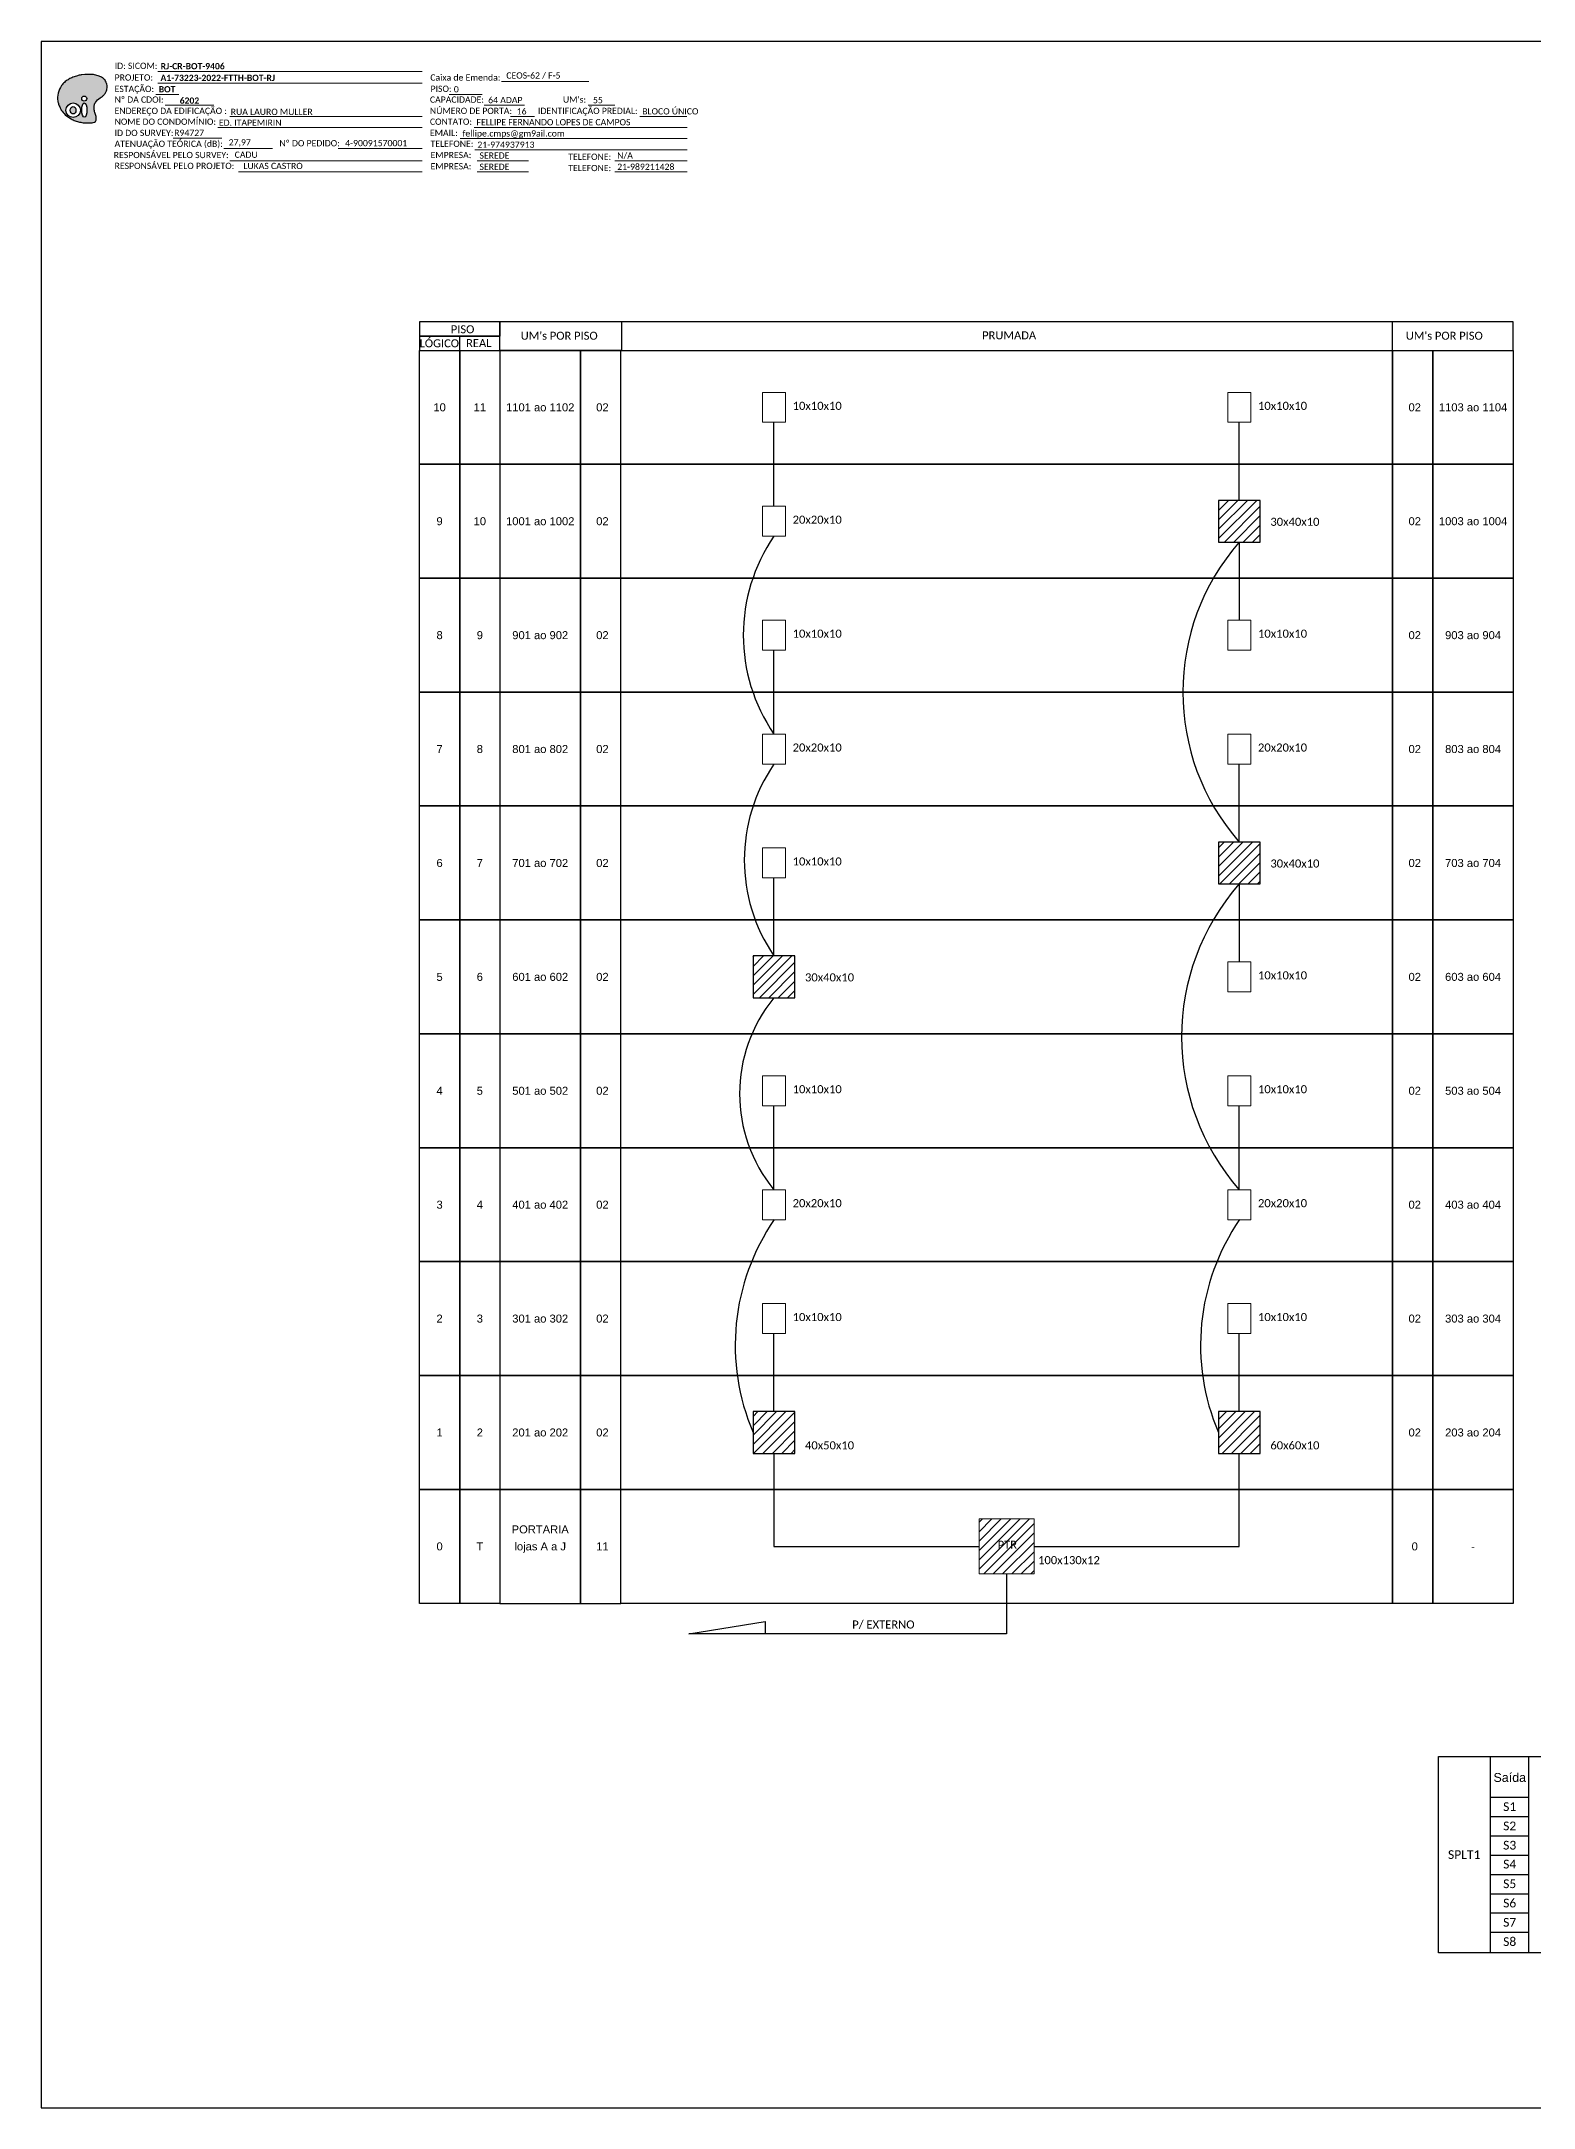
# Model space of a CAD drawing. Extents: x -89 to 1725, y 705 to 1299.
# Drawn here: x 887 to 1316, y 705 to 1299 of the extents above; entities that cross this region are included whole.
import ezdxf
from ezdxf.enums import TextEntityAlignment as Align

# ---------------------------------------------------------------- set-up
doc = ezdxf.new("R2010")
doc.units = 0
doc.styles.add('ARIAL', font='arial.ttf')
doc.styles.add('WMF-Calibri0', font='calibri.ttf')
doc.styles.add('WMF-Calibri1', font='calibrib.ttf')
pattern_1 = [(45, (104.3096, 48.7563), (-1.3470384, 1.3470384), [])]

# ---------------------------------------------------------------- blocks, each defined once
blk = doc.blocks.new('OI')
h = blk.add_hatch(color=40)
edge = h.paths.add_edge_path()
edge.add_spline(control_points=[(4.35, -0.67), (3.92, -0.99), (3.26, -1.5), (2.81, -2.59), (2.9, -3.5), (3.06, -4.27), (3.31, -4.85), (3.37, -5.39), (3.4, -5.88), (3.2, -6.4), (2.54, -6.61), (1.65, -6.63), (0.55, -6.67), (-0.56, -6.42), (-1.61, -6.14), (-2.77, -5.61), (-3.92, -4.77), (-4.89, -3.7), (-5.34, -2.65), (-5.6, -1.94), (-5.85, -0.96), (-5.71, 0.47), (-5.1, 2.02), (-4.14, 3.02), (-3.3, 3.61), (-2.37, 4.16), (-1.36, 4.44), (-0.56, 4.7), (0.79, 4.85), (2.24, 4.97), (3.79, 4.57), (4.67, 4.21), (5.44, 3.65), (5.76, 2.99), (6.03, 2.21), (6.01, 1.46), (5.72, 0.64), (5.31, 0.08), (4.88, -0.38), (4.51, -0.55), (4.35, -0.67)], knot_values=[0, 0, 0, 0, 1.60434, 2.417191, 3.427595, 4.282808, 4.776746, 5.304182, 5.888771, 6.258406, 6.858137, 7.79129, 8.986195, 10.124242, 11.187857, 12.242908, 13.953784, 15.414161, 16.515391, 17.349188, 17.675853, 19.552021, 21.515531, 22.568638, 23.63245, 24.621084, 25.782718, 26.745347, 27.142653, 29.870543, 31.004649, 31.921532, 32.709589, 33.801391, 34.042471, 35.192333, 35.971461, 36.628871, 37.254359, 37.836911, 37.836911, 37.836911, 37.836911], degree=3, periodic=0)
h.paths.add_polyline_path([(1.13, -0.87, -1), (-0.04, -0.87, -1)], flags=16)
edge = h.paths.add_edge_path(flags=16)
edge.add_ellipse((0.56, -3.59), major_axis=(-0.02, 1.71), ratio=0.361305, start_angle=0, end_angle=360)
h.paths.add_polyline_path([(-0.36, -3.62, -1), (-3.8, -3.62, -1)], flags=16)
edge = h.paths.add_edge_path(flags=0)
edge.add_ellipse((-2.08, -3.62), major_axis=(0, 0.885), ratio=0.758294, start_angle=0, end_angle=360)
at = {"color": 40}
for centre, radius in [((-2.08, -3.62), 1.72), ((0.54, -0.87), 0.587)]:
    blk.add_circle(centre, radius, dxfattribs=at)
blk.add_ellipse((-2.08, -3.62), major_axis=(0, 0.885), ratio=0.758294, start_param=-3.141592653589792, end_param=3.141592653589792, dxfattribs=at)
blk.add_ellipse((0.56, -3.59), major_axis=(-0.02, 1.71), ratio=0.361305, dxfattribs=at)
at = {"color": 40, "start_tangent": (-0.800898, -0.598801), "end_tangent": (-0.800898, -0.598801)}
blk.add_spline([(4.35, -0.67), (3.2, -1.78), (2.9, -2.54), (2.92, -3.55), (3.12, -4.38), (3.28, -4.85), (3.37, -5.37), (3.35, -5.95), (3.2, -6.29), (2.66, -6.55), (1.73, -6.63), (0.54, -6.62), (-0.58, -6.41), (-1.6, -6.11), (-2.56, -5.67), (-3.95, -4.67), (-4.89, -3.56), (-5.37, -2.56), (-5.64, -1.78), (-5.72, -1.46), (-5.63, 0.42), (-4.84, 2.22), (-4.13, 2.99), (-3.27, 3.62), (-2.4, 4.09), (-1.3, 4.47), (-0.37, 4.72), (0.02, 4.77), (2.75, 4.8), (3.85, 4.53), (4.69, 4.16), (5.31, 3.68), (5.85, 2.73), (5.93, 2.5), (5.94, 1.35), (5.67, 0.62), (5.29, 0.08), (4.84, -0.36), (4.35, -0.67)], degree=3, dxfattribs=at)
blk = doc.blocks.new('CARIMBO')
at = {"color": 7, "lineweight": 0}
for points in [[(35.66, -16.79), (111.64, -16.79)], [(134.48, -16.3), (159.61, -16.3)], [(35.15, -20.06), (41.7, -20.06)], [(37.81, -23.14), (51.75, -23.14)], [(119.43, -20.02), (128.92, -20.02)], [(129.48, -23.14), (141.1, -23.14)], [(159.42, -23.14), (167.09, -23.14)], [(52.97, -29.48), (111.64, -29.48)], [(56.38, -26.37), (111.64, -26.37)], [(126.6, -29.48), (187.83, -29.48)], [(137.07, -26.37), (144.01, -26.37)], [(174.24, -26.37), (187.8, -26.37)], [(40.13, -32.55), (54.07, -32.55)], [(54.67, -35.52), (68.61, -35.52)], [(122.56, -32.72), (187.83, -32.72)], [(56.38, -39.07), (111.64, -39.07)], [(126.84, -35.96), (187.83, -35.96)], [(127.45, -39.07), (142.25, -39.07)], [(167.06, -39.07), (187.83, -39.07)], [(58.87, -42.31), (111.64, -42.31)], [(127.45, -42.31), (142.25, -42.31)], [(167.06, -42.31), (187.83, -42.31)]]:
    blk.add_lwpolyline(points, dxfattribs=at)
at = {"color": 7, "xscale": 1.213923925163967, "yscale": 1.213923925163967, "zscale": 1.213923925163967, "rotation": 0.1532896023949059}
blk.add_blockref('OI', (13.86, -20.16), dxfattribs=at)
at = {"color": 7, "lineweight": 0, "style": 'WMF-Calibri0'}
for s, height, p in [('PROJETO:', 1.793, (23.26, -16.04)), ('ESTAÇÃO:', 1.793, (23.26, -19.32)), ('Caixa de Emenda:', 1.7927, (114.02, -16.04)), ('PISO:', 1.793, (114.09, -19.28)), ('ENDEREÇO DA EDIFICAÇÃO :', 1.7927, (23.26, -25.63)), ('Nº DA CDOI:', 1.7927, (23.26, -22.39)), ('CAPACIDADE:', 1.7927, (113.91, -22.39)), ('NÚMERO DE PORTA:', 1.7927, (113.91, -25.63)), ('IDENTIFICAÇÃO PREDIAL:', 1.7927, (144.99, -25.63)), ("UM's:", 1.793, (152.15, -22.39)), ('NOME DO CONDOMÍNIO:', 1.7927, (23.26, -28.74)), ('CONTATO:', 1.793, (113.91, -28.74)), ('ATENUAÇÃO TEÓRICA (dB):', 1.7927, (23.26, -35.09)), ('ID DO SURVEY:', 1.7927, (23.26, -31.97)), ('EMAIL:', 1.793, (113.91, -31.97)), ('TELEFONE:', 1.793, (114.09, -35.09)), ('RESPONSÁVEL PELO SURVEY:', 1.7927, (23.02, -38.32)), ('RESPONSÁVEL PELO PROJETO:', 1.7927, (23.26, -41.44)), ('EMPRESA:', 1.793, (114.09, -38.32)), ('EMPRESA:', 1.793, (114.09, -41.56)), ('TELEFONE:', 1.793, (153.7, -38.83)), ('TELEFONE:', 1.793, (153.7, -42.06))]:
    blk.add_text(s, height=height, dxfattribs=at).set_placement(p)
at = {"color": 7, "lineweight": 0, "flags": 8}
for tag, p, style in [('EST', (35.94, -19.41), 'WMF-Calibri1'), ('PROJ', (36.46, -16.13), 'WMF-Calibri1'), ('PISO_PTR', (120.78, -19.42), 'WMF-Calibri0'), ('CEOS-XX', (135.87, -15.46), 'WMF-Calibri0'), ('CAPAC.', (130.66, -22.52), 'WMF-Calibri0'), ("UC'S", (160.78, -22.54), 'WMF-Calibri0'), ('NOME_DO_COND.', (53.23, -29.02), 'WMF-Calibri0'), ('LOGRADOURO', (56.65, -25.91), 'WMF-Calibri0'), ('NOME_DO_CONTATO', (127.3, -28.89), 'WMF-Calibri0'), ('N°', (138.85, -25.77), 'WMF-Calibri0'), ('N°PREDIO', (174.94, -25.77), 'WMF-Calibri0'), ('_ID_', (40.39, -31.94), 'WMF-Calibri0'), ('O_POTEN', (56.06, -34.68), 'WMF-Calibri0'), ('EMAIL', (123.26, -32.12), 'WMF-Calibri0'), ('TELEFONE', (127.55, -35.36), 'WMF-Calibri0'), ('RES_SURVEY', (57.78, -38.23), 'WMF-Calibri0'), ('RES_PROJ', (60.27, -41.47), 'WMF-Calibri0'), ('EMP_RESP_SURVEY', (128.16, -38.47), 'WMF-Calibri0'), ('EMP_RESP_PROJ', (128.16, -41.71), 'WMF-Calibri0'), ('CONT_RESP_SURVEY', (167.76, -38.47), 'WMF-Calibri0'), ('CONT_RESP_PROJ', (167.76, -41.71), 'WMF-Calibri0')]:
    blk.add_attdef(tag, p, '', height=1.79, dxfattribs=dict(at, style=style))
at = {"color": 7, "lineweight": 0, "style": 'WMF-Calibri1', "flags": 8}
blk.add_attdef("N° CDO'S", text='', height=1.79, dxfattribs=at).set_placement((44.78, -22.68), align=Align.CENTER)

msp = doc.modelspace()

# ---------------------------------------------------------------- hatches: boundary and pattern name
h = msp.add_hatch()
h.set_pattern_fill('ANSI31', color=1, scale=0.6)
h.set_pattern_definition(pattern_1)
h.paths.add_polyline_path([(1225.09, 1155.07), (1237.09, 1155.07), (1237.09, 1167.07), (1225.09, 1167.07)])
h = msp.add_hatch()
h.set_pattern_fill('ANSI31', color=1, scale=0.6)
h.set_pattern_definition(pattern_1)
h.paths.add_polyline_path([(1225.09, 1056.83), (1237.09, 1056.83), (1237.09, 1068.83), (1225.09, 1068.83)])
h = msp.add_hatch()
h.set_pattern_fill('ANSI31', color=1, scale=0.6)
h.set_pattern_definition(pattern_1)
h.paths.add_polyline_path([(1091.31, 1024.09), (1103.31, 1024.09), (1103.31, 1036.09), (1091.31, 1036.09)])
h = msp.add_hatch()
h.set_pattern_fill('ANSI31', color=1, scale=0.6)
h.set_pattern_definition(pattern_1)
h.paths.add_polyline_path([(1091.31, 893.12), (1103.31, 893.12), (1103.31, 905.12), (1091.31, 905.12)])
h = msp.add_hatch()
h.set_pattern_fill('ANSI31', color=1, scale=0.6)
h.set_pattern_definition(pattern_1)
h.paths.add_polyline_path([(1225.09, 893.12), (1237.09, 893.12), (1237.09, 905.12), (1225.09, 905.12)])
h = msp.add_hatch()
h.set_pattern_fill('ANSI31', color=1, scale=0.6)
h.set_pattern_definition([(45, (686.1186, 3506.6823), (-1.3470384, 1.3470384), [])])
h.paths.add_polyline_path([(1172.1, 874.27), (1156.3, 874.27), (1156.3, 858.47), (1172.1, 858.47)])
h.paths.add_polyline_path([(1161.03, 865.1), (1167.84, 865.1), (1167.84, 868.58), (1161.03, 868.58)], flags=24)

# ---------------------------------------------------------------- linework, layer by layer
for p, q in [((1288.35, 805.94), (1560.29, 805.94)), ((1288.35, 749.5), (1288.35, 805.94)), ((1303.24, 805.94), (1303.24, 749.5)), ((1314.24, 805.94), (1314.24, 749.5)), ((1303.24, 794.24), (1314.24, 794.24)), ((1303.24, 788.7), (1314.24, 788.7)), ((1303.24, 783.16), (1314.24, 783.16)), ((1303.24, 777.61), (1314.24, 777.61)), ((1303.24, 772.07), (1314.24, 772.07)), ((1303.24, 766.53), (1314.24, 766.53)), ((1303.24, 760.99), (1314.24, 760.99)), ((1303.24, 755.44), (1314.24, 755.44)), ((1560.29, 749.5), (1288.35, 749.5))]:
    msp.add_line(p, q)
for points in [[(886.68, 705.02), (1725.25, 705.02), (1725.25, 1299.02), (886.68, 1299.02), (886.68, 705.02)], [(1018.54, 1210.18), (1309.86, 1210.18), (1309.86, 1218.41), (1018.54, 1218.41), (1018.54, 1218.41), (1018.54, 1214.29)], [(1053.59, 1210.18), (1053.59, 1218.41)], [(1275.13, 1210.18), (1275.13, 1218.41)], [(1006.96, 1210.18), (1006.96, 1214.29)]]:
    msp.add_lwpolyline(points)
at = {"color": 7, "lineweight": 0}
for points in [[(920.18, 1290.33), (996.16, 1290.33)], [(971.99, 1268.26), (996.14, 1268.26)]]:
    msp.add_lwpolyline(points, dxfattribs=at)
for points in [[(995.39, 1214.29), (1018.54, 1214.29), (1018.54, 1218.41), (995.39, 1218.41)], [(995.39, 1210.18), (1018.54, 1210.18), (1018.54, 1214.29), (995.39, 1214.29)], [(995.39, 1210.18), (1006.96, 1210.18), (1006.96, 1177.44), (995.39, 1177.44)], [(1006.96, 1210.18), (1018.54, 1210.18), (1018.54, 1177.44), (1006.96, 1177.44)], [(1006.96, 1210.18), (1018.54, 1210.18), (1018.54, 1177.44), (1006.96, 1177.44)], [(1041.68, 1210.18), (1018.54, 1210.18), (1018.54, 1177.44), (1041.68, 1177.44)], [(1053.25, 1210.18), (1041.68, 1210.18), (1041.68, 1177.44), (1053.25, 1177.44)], [(1053.25, 1210.18), (1275.15, 1210.18), (1275.15, 1177.44), (1053.25, 1177.44)], [(1275.15, 1210.18), (1286.72, 1210.18), (1286.72, 1177.44), (1275.15, 1177.44)], [(1286.72, 1210.18), (1309.86, 1210.18), (1309.86, 1177.44), (1286.72, 1177.44)], [(995.39, 1177.44), (1006.96, 1177.44), (1006.96, 1144.69), (995.39, 1144.69)], [(1006.96, 1177.44), (1018.54, 1177.44), (1018.54, 1144.69), (1006.96, 1144.69)], [(1006.96, 1177.44), (1018.54, 1177.44), (1018.54, 1144.69), (1006.96, 1144.69)], [(1041.68, 1177.44), (1018.54, 1177.44), (1018.54, 1144.69), (1041.68, 1144.69)], [(1053.25, 1177.44), (1041.68, 1177.44), (1041.68, 1144.69), (1053.25, 1144.69)], [(1053.25, 1177.44), (1275.15, 1177.44), (1275.15, 1144.69), (1053.25, 1144.69)], [(1275.15, 1177.44), (1286.72, 1177.44), (1286.72, 1144.69), (1275.15, 1144.69)], [(1286.72, 1177.44), (1309.86, 1177.44), (1309.86, 1144.69), (1286.72, 1144.69)], [(995.39, 1144.69), (1006.96, 1144.69), (1006.96, 1111.95), (995.39, 1111.95)], [(1006.96, 1144.69), (1018.54, 1144.69), (1018.54, 1111.95), (1006.96, 1111.95)], [(1006.96, 1144.69), (1018.54, 1144.69), (1018.54, 1111.95), (1006.96, 1111.95)], [(1041.68, 1144.69), (1018.54, 1144.69), (1018.54, 1111.95), (1041.68, 1111.95)], [(1053.25, 1144.69), (1041.68, 1144.69), (1041.68, 1111.95), (1053.25, 1111.95)], [(1053.25, 1144.69), (1275.15, 1144.69), (1275.15, 1111.95), (1053.25, 1111.95)], [(1275.15, 1144.69), (1286.72, 1144.69), (1286.72, 1111.95), (1275.15, 1111.95)], [(1286.72, 1144.69), (1309.86, 1144.69), (1309.86, 1111.95), (1286.72, 1111.95)], [(995.39, 1111.95), (1006.96, 1111.95), (1006.96, 1079.21), (995.39, 1079.21)], [(1006.96, 1111.95), (1018.54, 1111.95), (1018.54, 1079.21), (1006.96, 1079.21)], [(1006.96, 1111.95), (1018.54, 1111.95), (1018.54, 1079.21), (1006.96, 1079.21)], [(1041.68, 1111.95), (1018.54, 1111.95), (1018.54, 1079.21), (1041.68, 1079.21)], [(1053.25, 1111.95), (1041.68, 1111.95), (1041.68, 1079.21), (1053.25, 1079.21)], [(1053.25, 1111.95), (1275.15, 1111.95), (1275.15, 1079.21), (1053.25, 1079.21)], [(1275.15, 1111.95), (1286.72, 1111.95), (1286.72, 1079.21), (1275.15, 1079.21)], [(1286.72, 1111.95), (1309.86, 1111.95), (1309.86, 1079.21), (1286.72, 1079.21)], [(995.39, 1079.21), (1006.96, 1079.21), (1006.96, 1046.46), (995.39, 1046.46)], [(1006.96, 1079.21), (1018.54, 1079.21), (1018.54, 1046.46), (1006.96, 1046.46)], [(1006.96, 1079.21), (1018.54, 1079.21), (1018.54, 1046.46), (1006.96, 1046.46)], [(1041.68, 1079.21), (1018.54, 1079.21), (1018.54, 1046.46), (1041.68, 1046.46)], [(1053.25, 1079.21), (1041.68, 1079.21), (1041.68, 1046.46), (1053.25, 1046.46)], [(1053.25, 1079.21), (1275.15, 1079.21), (1275.15, 1046.46), (1053.25, 1046.46)], [(1275.15, 1079.21), (1286.72, 1079.21), (1286.72, 1046.46), (1275.15, 1046.46)], [(1286.72, 1079.21), (1309.86, 1079.21), (1309.86, 1046.46), (1286.72, 1046.46)], [(995.39, 1046.46), (1006.96, 1046.46), (1006.96, 1013.72), (995.39, 1013.72)], [(1006.96, 1046.46), (1018.54, 1046.46), (1018.54, 1013.72), (1006.96, 1013.72)], [(1006.96, 1046.46), (1018.54, 1046.46), (1018.54, 1013.72), (1006.96, 1013.72)], [(1041.68, 1046.46), (1018.54, 1046.46), (1018.54, 1013.72), (1041.68, 1013.72)], [(1053.25, 1046.46), (1041.68, 1046.46), (1041.68, 1013.72), (1053.25, 1013.72)], [(1053.25, 1046.46), (1275.15, 1046.46), (1275.15, 1013.72), (1053.25, 1013.72)], [(1275.15, 1046.46), (1286.72, 1046.46), (1286.72, 1013.72), (1275.15, 1013.72)], [(1286.72, 1046.46), (1309.86, 1046.46), (1309.86, 1013.72), (1286.72, 1013.72)], [(995.39, 1013.72), (1006.96, 1013.72), (1006.96, 980.97), (995.39, 980.97)], [(1006.96, 1013.72), (1018.54, 1013.72), (1018.54, 980.97), (1006.96, 980.97)], [(1006.96, 1013.72), (1018.54, 1013.72), (1018.54, 980.97), (1006.96, 980.97)], [(1041.68, 1013.72), (1018.54, 1013.72), (1018.54, 980.97), (1041.68, 980.97)], [(1053.25, 1013.72), (1041.68, 1013.72), (1041.68, 980.97), (1053.25, 980.97)], [(1053.25, 1013.72), (1275.15, 1013.72), (1275.15, 980.97), (1053.25, 980.97)], [(1275.15, 1013.72), (1286.72, 1013.72), (1286.72, 980.97), (1275.15, 980.97)], [(1286.72, 1013.72), (1309.86, 1013.72), (1309.86, 980.97), (1286.72, 980.97)], [(995.39, 980.97), (1006.96, 980.97), (1006.96, 948.23), (995.39, 948.23)], [(1006.96, 980.97), (1018.54, 980.97), (1018.54, 948.23), (1006.96, 948.23)], [(1006.96, 980.97), (1018.54, 980.97), (1018.54, 948.23), (1006.96, 948.23)], [(1041.68, 980.97), (1018.54, 980.97), (1018.54, 948.23), (1041.68, 948.23)], [(1053.25, 980.97), (1041.68, 980.97), (1041.68, 948.23), (1053.25, 948.23)], [(1053.25, 980.97), (1275.15, 980.97), (1275.15, 948.23), (1053.25, 948.23)], [(1275.15, 980.97), (1286.72, 980.97), (1286.72, 948.23), (1275.15, 948.23)], [(1286.72, 980.97), (1309.86, 980.97), (1309.86, 948.23), (1286.72, 948.23)], [(995.39, 948.23), (1006.96, 948.23), (1006.96, 915.49), (995.39, 915.49)], [(1006.96, 948.23), (1018.54, 948.23), (1018.54, 915.49), (1006.96, 915.49)], [(1006.96, 948.23), (1018.54, 948.23), (1018.54, 915.49), (1006.96, 915.49)], [(1041.68, 948.23), (1018.54, 948.23), (1018.54, 915.49), (1041.68, 915.49)], [(1053.25, 948.23), (1041.68, 948.23), (1041.68, 915.49), (1053.25, 915.49)], [(1053.25, 948.23), (1275.15, 948.23), (1275.15, 915.49), (1053.25, 915.49)], [(1275.15, 948.23), (1286.72, 948.23), (1286.72, 915.49), (1275.15, 915.49)], [(1286.72, 948.23), (1309.86, 948.23), (1309.86, 915.49), (1286.72, 915.49)], [(995.39, 915.49), (1006.96, 915.49), (1006.96, 882.74), (995.39, 882.74)], [(1006.96, 915.49), (1018.54, 915.49), (1018.54, 882.74), (1006.96, 882.74)], [(1006.96, 915.49), (1018.54, 915.49), (1018.54, 882.74), (1006.96, 882.74)], [(1041.68, 915.49), (1018.54, 915.49), (1018.54, 882.74), (1041.68, 882.74)], [(1053.25, 915.49), (1041.68, 915.49), (1041.68, 882.74), (1053.25, 882.74)], [(1053.25, 915.49), (1275.15, 915.49), (1275.15, 882.74), (1053.25, 882.74)], [(1275.15, 915.49), (1286.72, 915.49), (1286.72, 882.74), (1275.15, 882.74)], [(1286.72, 915.49), (1309.86, 915.49), (1309.86, 882.74), (1286.72, 882.74)], [(995.39, 882.74), (1006.96, 882.74), (1006.96, 850), (995.39, 850)], [(1006.96, 882.74), (1018.54, 882.74), (1018.54, 850), (1006.96, 850)], [(1006.96, 882.74), (1018.54, 882.74), (1018.54, 850), (1006.96, 850)], [(1041.68, 882.74), (1018.54, 882.74), (1018.54, 850), (1041.68, 850)], [(1053.25, 882.74), (1041.68, 882.74), (1041.68, 850), (1053.25, 850)], [(1053.25, 882.74), (1275.15, 882.74), (1275.15, 850), (1053.25, 850)], [(1275.15, 882.74), (1286.72, 882.74), (1286.72, 850), (1275.15, 850)], [(1286.72, 882.74), (1309.86, 882.74), (1309.86, 850), (1286.72, 850)]]:
    msp.add_lwpolyline(points, close=True)
at = {"color": 0, "lineweight": 0}
for points in [[(1094, 1198.12), (1100.62, 1198.12), (1100.62, 1189.5), (1094, 1189.5)], [(1227.78, 1198.12), (1234.4, 1198.12), (1234.4, 1189.5), (1227.78, 1189.5)], [(1094, 1165.38), (1100.62, 1165.38), (1100.62, 1156.76), (1094, 1156.76)], [(1094, 1132.63), (1100.62, 1132.63), (1100.62, 1124.01), (1094, 1124.01)], [(1227.78, 1132.63), (1234.4, 1132.63), (1234.4, 1124.01), (1227.78, 1124.01)], [(1094, 1099.89), (1100.62, 1099.89), (1100.62, 1091.27), (1094, 1091.27)], [(1227.78, 1099.89), (1234.4, 1099.89), (1234.4, 1091.27), (1227.78, 1091.27)], [(1094, 1067.14), (1100.62, 1067.14), (1100.62, 1058.52), (1094, 1058.52)], [(1227.78, 1034.4), (1234.4, 1034.4), (1234.4, 1025.78), (1227.78, 1025.78)], [(1094, 1001.66), (1100.62, 1001.66), (1100.62, 993.04), (1094, 993.04)], [(1227.78, 1001.66), (1234.4, 1001.66), (1234.4, 993.04), (1227.78, 993.04)], [(1094, 968.91), (1100.62, 968.91), (1100.62, 960.29), (1094, 960.29)], [(1227.78, 968.91), (1234.4, 968.91), (1234.4, 960.29), (1227.78, 960.29)], [(1094, 936.17), (1100.62, 936.17), (1100.62, 927.55), (1094, 927.55)], [(1227.78, 936.17), (1234.4, 936.17), (1234.4, 927.55), (1227.78, 927.55)]]:
    msp.add_lwpolyline(points, close=True, dxfattribs=at)
at = {"color": 3, "ltscale": 0.5}
for points in [[(1097.31, 1165.38), (1097.31, 1189.5)], [(1231.09, 1167.07), (1231.09, 1189.5)], [(1231.09, 1155.07), (1231.09, 1132.63)], [(1097.31, 1099.89), (1097.31, 1124.01)], [(1231.09, 1068.83), (1231.09, 1091.27)], [(1097.31, 1036.09), (1097.31, 1058.52)], [(1231.09, 1056.83), (1231.09, 1034.4)], [(1097.31, 968.91), (1097.31, 993.04)], [(1231.09, 968.91), (1231.09, 993.04)], [(1097.31, 905.12), (1097.31, 927.55)], [(1231.09, 905.12), (1231.09, 927.55)], [(1097.31, 893.12), (1097.31, 866.37), (1156.3, 866.37)], [(1172.1, 866.37), (1231.09, 866.37), (1231.09, 893.12)], [(1164.2, 858.47), (1164.2, 841.26), (1072.81, 841.26), (1094.81, 844.76), (1094.81, 841.26)]]:
    msp.add_lwpolyline(points, dxfattribs=at)
at = {"color": 1}
for points in [[(1225.09, 1155.07), (1237.09, 1155.07), (1237.09, 1167.07), (1225.09, 1167.07)], [(1225.09, 1056.83), (1237.09, 1056.83), (1237.09, 1068.83), (1225.09, 1068.83)], [(1091.31, 1024.09), (1103.31, 1024.09), (1103.31, 1036.09), (1091.31, 1036.09)], [(1091.31, 893.12), (1103.31, 893.12), (1103.31, 905.12), (1091.31, 905.12)], [(1225.09, 893.12), (1237.09, 893.12), (1237.09, 905.12), (1225.09, 905.12)]]:
    msp.add_lwpolyline(points, close=True, dxfattribs=at)
at = {"color": 1, "lineweight": 0}
msp.add_lwpolyline([(1156.3, 874.27), (1172.1, 874.27), (1172.1, 858.47), (1156.3, 858.47)], close=True, dxfattribs=at)
at = {"color": 3, "ltscale": 0.5}
for centre, radius, start, end in [((1138.78, 1128.32), 50.28, 145.56554, 214.43446), ((1280.21, 1111.95), 65.36, 138.72207, 221.27793), ((1137.68, 1063.68), 48.9, 145.65337, 214.34663), ((1281.05, 1012.87), 66.55, 138.65528, 221.34472), ((1130.9, 996.5), 43.47, 140.60139, 219.39861), ((1149.84, 924.2), 63.68, 145.47154, 203.1987), ((1283.62, 924.2), 63.68, 145.47154, 203.1987)]:
    msp.add_arc(centre, radius, start, end, dxfattribs=at)

# ---------------------------------------------------------------- block references
ref = msp.add_blockref('CARIMBO', (884.49, 1303.77))
ref.add_attrib('PROJ', 'A1-73223-2022-FTTH-BOT-RJ', (920.95, 1287.63), dxfattribs={"color": 7, "lineweight": 0, "height": 1.7927, "style": 'WMF-Calibri1'})
ref.add_attrib('EST', 'BOT', (920.43, 1284.35), dxfattribs={"color": 7, "lineweight": 0, "height": 1.793, "style": 'WMF-Calibri1'})
ref.add_attrib("N° CDO'S", '6202', dxfattribs={"color": 7, "lineweight": 0, "height": 1.793, "style": 'WMF-Calibri1'}).set_placement((929.27, 1281.09), align=Align.CENTER)
ref.add_attrib('LOGRADOURO', 'RUA LAURO MULLER', (941.14, 1277.86), dxfattribs={"color": 7, "lineweight": 0, "height": 1.7927, "style": 'WMF-Calibri0'})
ref.add_attrib('NOME_DO_COND.', 'ED. ITAPEMIRIN', (937.72, 1274.74), dxfattribs={"color": 7, "lineweight": 0, "height": 1.7927, "style": 'WMF-Calibri0'})
ref.add_attrib('_ID_', 'R94727', (924.89, 1271.83), dxfattribs={"color": 7, "lineweight": 0, "height": 1.793, "style": 'WMF-Calibri0'})
ref.add_attrib('O_POTEN', '27,97', (940.55, 1269.09), dxfattribs={"color": 7, "lineweight": 0, "height": 1.793, "style": 'WMF-Calibri0'})
ref.add_attrib('RES_SURVEY', 'CADU', (942.27, 1265.54), dxfattribs={"color": 7, "lineweight": 0, "height": 1.793, "style": 'WMF-Calibri0'})
ref.add_attrib('RES_PROJ', 'LUKAS CASTRO', (944.76, 1262.3), dxfattribs={"color": 7, "lineweight": 0, "height": 1.7927, "style": 'WMF-Calibri0'})
ref.add_attrib('CEOS-XX', 'CEOS-62 / F-5', (1020.36, 1288.31), dxfattribs={"color": 7, "lineweight": 0, "height": 1.7927, "style": 'WMF-Calibri0'})
ref.add_attrib('CAPAC.', '64 ADAP', (1015.15, 1281.25), dxfattribs={"color": 7, "lineweight": 0, "height": 1.793, "style": 'WMF-Calibri0'})
ref.add_attrib("UC'S", '55', (1045.27, 1281.23), dxfattribs={"color": 7, "lineweight": 0, "height": 1.793, "style": 'WMF-Calibri0'})
ref.add_attrib('PISO_PTR', '0', (1005.28, 1284.34), dxfattribs={"color": 7, "lineweight": 0, "height": 1.79, "style": 'WMF-Calibri0'})
ref.add_attrib('N°', '16', (1023.34, 1278), dxfattribs={"color": 7, "lineweight": 0, "height": 1.793, "style": 'WMF-Calibri0'})
ref.add_attrib('N°PREDIO', 'BLOCO ÚNICO', (1059.43, 1278), dxfattribs={"color": 7, "lineweight": 0, "height": 1.7927, "style": 'WMF-Calibri0'})
ref.add_attrib('NOME_DO_CONTATO', 'FELLIPE FERNANDO LOPES DE CAMPOS', (1011.79, 1274.88), dxfattribs={"color": 7, "lineweight": 0, "height": 1.7927, "style": 'WMF-Calibri0'})
ref.add_attrib('EMAIL', 'fellipe.cmps@gm9ail.com', (1007.75, 1271.65), dxfattribs={"color": 7, "lineweight": 0, "height": 1.7927, "style": 'WMF-Calibri0'})
ref.add_attrib('TELEFONE', '21-974937913', (1012.04, 1268.41), dxfattribs={"color": 7, "lineweight": 0, "height": 1.7927, "style": 'WMF-Calibri0'})
ref.add_attrib('EMP_RESP_SURVEY', 'SEREDE', (1012.65, 1265.3), dxfattribs={"color": 7, "lineweight": 0, "height": 1.793, "style": 'WMF-Calibri0'})
ref.add_attrib('EMP_RESP_PROJ', 'SEREDE', (1012.65, 1262.06), dxfattribs={"color": 7, "lineweight": 0, "height": 1.793, "style": 'WMF-Calibri0'})
ref.add_attrib('CONT_RESP_SURVEY', 'N/A', (1052.25, 1265.3), dxfattribs={"color": 7, "lineweight": 0, "height": 1.793, "style": 'WMF-Calibri0'})
ref.add_attrib('CONT_RESP_PROJ', '21-989211428', (1052.25, 1262.06), dxfattribs={"color": 7, "lineweight": 0, "height": 1.7927, "style": 'WMF-Calibri0'})

# ---------------------------------------------------------------- texts
at = {"color": 7, "lineweight": 0, "style": 'WMF-Calibri0'}
for s, p in [('ID: SICOM: ', (907.78, 1291.08)), ('Nº DO PEDIDO:', (955.12, 1268.84))]:
    msp.add_text(s, height=1.7927, dxfattribs=at).set_placement(p)
at = {"style": 'WMF-Calibri0'}
for s, height, p in [('  LÓGICO', 2.3, (993.81, 1211.07)), ('     PISO', 2.3, (1000.35, 1215.1)), ('    REAL', 2.3, (1005.57, 1211.13)), ("UM's POR PISO", 2.3, (1024.5, 1213.24)), ('PRUMADA', 2.3, (1157.16, 1213.36)), ("UM's POR PISO", 2.3, (1278.96, 1213.24)), ('10x10x10', 2.317, (1102.68, 1193.09)), ('10x10x10', 2.317, (1236.46, 1193.09)), ('20x20x10', 2.317, (1102.68, 1160.35)), ('30x40x10', 2.317, (1240.02, 1159.75)), ('10x10x10', 2.317, (1102.68, 1127.6)), ('10x10x10', 2.317, (1236.46, 1127.6)), ('20x20x10', 2.317, (1102.68, 1094.86)), ('20x20x10', 2.317, (1236.46, 1094.86)), ('10x10x10', 2.317, (1102.68, 1062.11)), ('30x40x10', 2.317, (1240.02, 1061.52)), ('30x40x10', 2.317, (1106.23, 1028.78)), ('10x10x10', 2.317, (1236.46, 1029.37)), ('10x10x10', 2.317, (1102.68, 996.63)), ('10x10x10', 2.317, (1236.46, 996.63)), ('20x20x10', 2.317, (1102.68, 963.88)), ('20x20x10', 2.317, (1236.46, 963.88)), ('10x10x10', 2.317, (1102.68, 931.14)), ('10x10x10', 2.317, (1236.46, 931.14)), ('40x50x10', 2.317, (1106.23, 894.26)), ('60x60x10', 2.317, (1240.02, 894.26)), ('PTR', 2.317, (1161.61, 865.69)), ('100x130x12', 2.317, (1173.24, 861.26)), ('P/ EXTERNO', 2.317, (1119.81, 842.76))]:
    msp.add_text(s, height=height, dxfattribs=at).set_placement(p)
at = {"style": 'ARIAL'}
for s, height, p in [('10', 2.3, (1001.18, 1193.81)), ('11', 2.3, (1012.75, 1193.81)), ('1101 ao 1102', 2.3, (1030.11, 1193.81)), ('02', 2.3, (1047.99, 1193.81)), ('02', 2.3, (1281.52, 1193.81)), ('1103 ao 1104', 2.3, (1298.29, 1193.81)), ('9', 2.3, (1001.18, 1161.07)), ('10', 2.3, (1012.75, 1161.07)), ('1001 ao 1002', 2.3, (1030.11, 1161.07)), ('02', 2.3, (1047.99, 1161.07)), ('02', 2.3, (1281.52, 1161.07)), ('1003 ao 1004', 2.3, (1298.29, 1161.07)), ('8', 2.3, (1001.18, 1128.32)), ('9', 2.3, (1012.75, 1128.32)), ('901 ao 902', 2.3, (1030.11, 1128.32)), ('02', 2.3, (1047.99, 1128.32)), ('02', 2.3, (1281.52, 1128.32)), ('903 ao 904', 2.3, (1298.29, 1128.32)), ('7', 2.3, (1001.18, 1095.58)), ('8', 2.3, (1012.75, 1095.58)), ('801 ao 802', 2.3, (1030.11, 1095.58)), ('02', 2.3, (1047.99, 1095.58)), ('02', 2.3, (1281.52, 1095.58)), ('803 ao 804', 2.3, (1298.29, 1095.58)), ('6', 2.3, (1001.18, 1062.83)), ('7', 2.3, (1012.75, 1062.83)), ('701 ao 702', 2.3, (1030.11, 1062.83)), ('02', 2.3, (1047.99, 1062.83)), ('02', 2.3, (1281.52, 1062.83)), ('703 ao 704', 2.3, (1298.29, 1062.83)), ('5', 2.3, (1001.18, 1030.09)), ('6', 2.3, (1012.75, 1030.09)), ('601 ao 602', 2.3, (1030.11, 1030.09)), ('02', 2.3, (1047.99, 1030.09)), ('02', 2.3, (1281.52, 1030.09)), ('603 ao 604', 2.3, (1298.29, 1030.09)), ('4', 2.3, (1001.18, 997.35)), ('5', 2.3, (1012.75, 997.35)), ('501 ao 502', 2.3, (1030.11, 997.35)), ('02', 2.3, (1047.99, 997.35)), ('02', 2.3, (1281.52, 997.35)), ('503 ao 504', 2.3, (1298.29, 997.35)), ('3', 2.3, (1001.18, 964.6)), ('4', 2.3, (1012.75, 964.6)), ('401 ao 402', 2.3, (1030.11, 964.6)), ('02', 2.3, (1047.99, 964.6)), ('02', 2.3, (1281.52, 964.6)), ('403 ao 404', 2.3, (1298.29, 964.6)), ('2', 2.3, (1001.18, 931.86)), ('3', 2.3, (1012.75, 931.86)), ('301 ao 302', 2.3, (1030.11, 931.86)), ('02', 2.3, (1047.99, 931.86)), ('02', 2.3, (1281.52, 931.86)), ('303 ao 304', 2.3, (1298.29, 931.86)), ('1', 2.3, (1001.18, 899.12)), ('2', 2.3, (1012.75, 899.12)), ('201 ao 202', 2.3, (1030.11, 899.12)), ('02', 2.3, (1047.99, 899.12)), ('02', 2.3, (1281.52, 899.12)), ('203 ao 204', 2.3, (1298.29, 899.12)), ('0', 2.3, (1001.18, 866.37)), ('T', 2.3, (1012.75, 866.37)), ('PORTARIA', 2.3, (1030.11, 871.26)), ('lojas A a J', 2.3, (1030.11, 866.37)), ('11', 2.3, (1047.99, 866.37)), ('0', 2.3, (1281.52, 866.37)), ('-', 2.3, (1298.29, 866.37)), ('Saída', 2.57, (1308.85, 799.95))]:
    msp.add_text(s, height=height, dxfattribs=at).set_placement(p, align=Align.MIDDLE_CENTER)
at = {"color": 7, "lineweight": 0, "flags": 8}
for tag, p, s, style in [('RJ-CR-BOT-9406', (920.98, 1290.98), 'RJ-CR-BOT-9406', 'WMF-Calibri1'), ('4-90091570001', (974.03, 1268.87), '4-90091570001', 'WMF-Calibri0')]:
    msp.add_attdef(tag, p, s, height=1.7927, dxfattribs=dict(at, style=style))
at = {"lineweight": 0, "style": 'WMF-Calibri0', "flags": 8}
for tag, p, s in [('S1', (1306.93, 790.31), 'S1'), ('S2', (1306.93, 784.76), 'S2'), ('SPLT1', (1291.08, 776.52), 'XX'), ('S3', (1306.93, 779.22), 'S3'), ('S4', (1306.93, 773.79), 'S4'), ('S5', (1306.93, 768.14), 'S5'), ('S6', (1306.93, 762.59), 'S6'), ('S7', (1306.93, 757.05), 'S7'), ('S8', (1306.93, 751.51), 'S8')]:
    msp.add_attdef(tag, p, s, height=2.504, dxfattribs=at)

doc.saveas('drawing.dxf')
